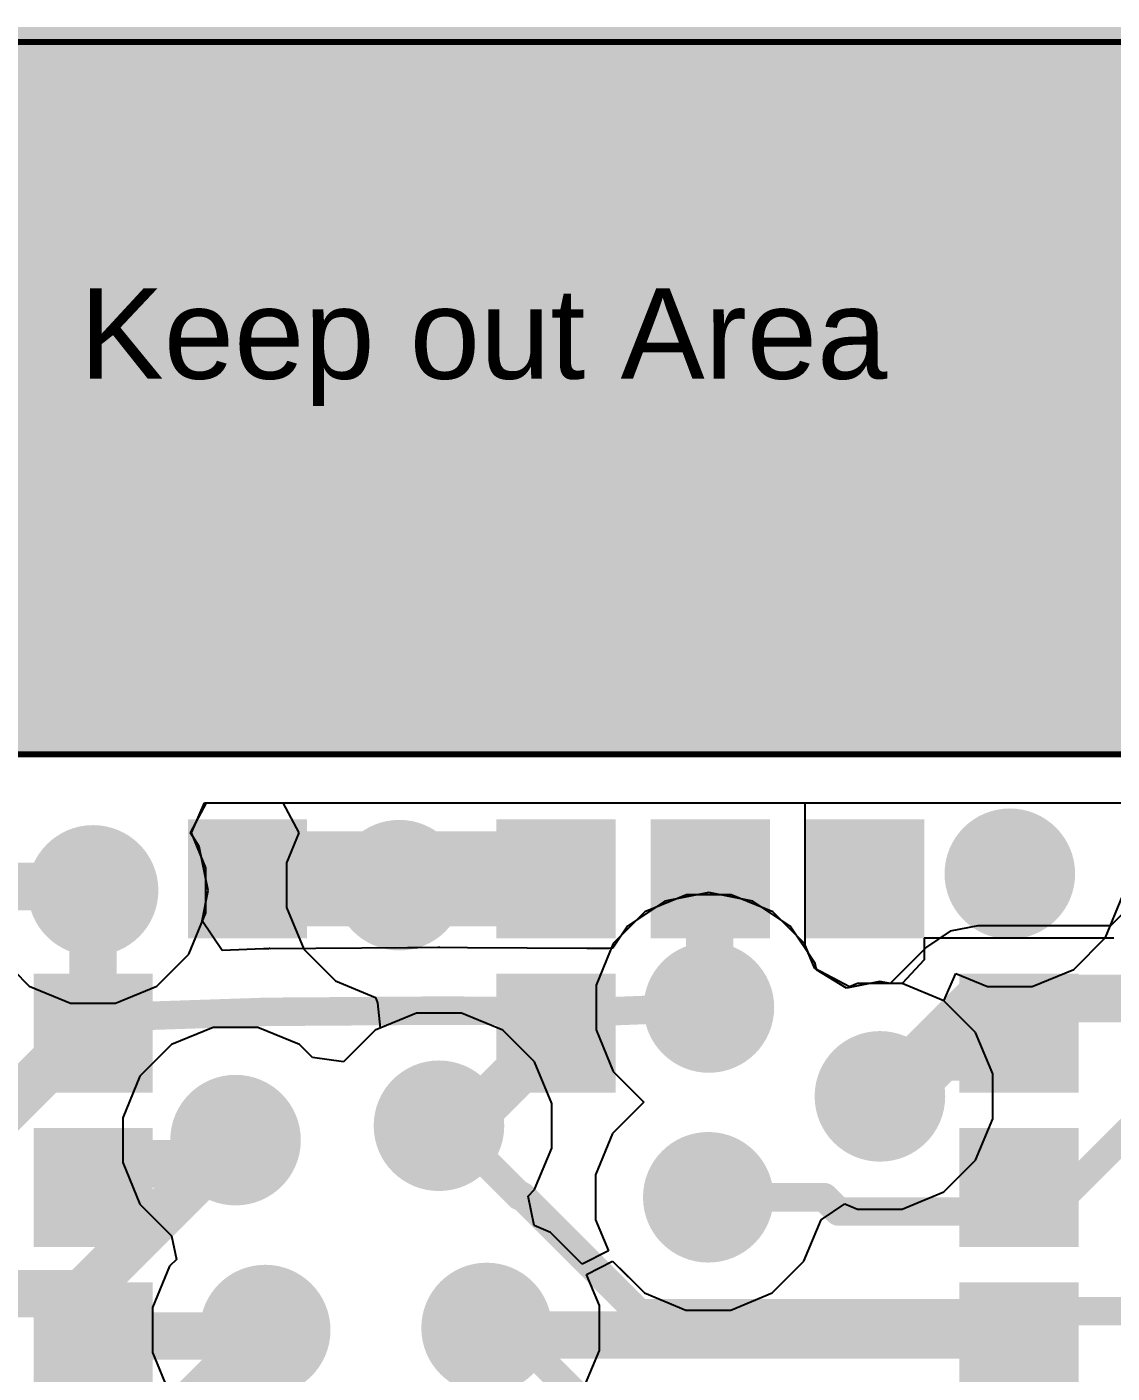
# Model space of a CAD drawing. Header units: inches. Extents: x 0.3 to 52.1, y -1.7 to 36.7.
# Drawn here: x 17.42 to 21.99, y 29.07 to 34.74 of the extents above; entities that cross this region are included whole.
import ezdxf

# ---------------------------------------------------------------- set-up
doc = ezdxf.new("R2010")
doc.units = ezdxf.units.IN
for name, color, linetype in [('Bottom Layer', 5, 'Continuous'), ('Internal1', 16, 'Continuous'), ('Internal2', 76, 'Continuous'), ('Keep-Out Layer', 6, 'Continuous'), ('Top Assembly', 216, 'Continuous'), ('Top Component Outline', 6, 'Continuous'), ('Top Layer', 1, 'Continuous'), ('Top Overlay', 2, 'Continuous'), ('Top Paste', 8, 'Continuous'), ('Top Solder', 216, 'Continuous'), ('Via Holes', 16, 'Continuous'), ('wyswietlacz', 56, 'Continuous')]:
    doc.layers.add(name, color=color, linetype=linetype)
doc.styles.add('Arial', font='', dxfattribs={"height": 0.2})
doc.styles.get('Arial').set_extended_font_data('Arial')

# ---------------------------------------------------------------- blocks, each defined once
blk = doc.blocks.new('BL635U_150')
at = {"layer": 'Keep-Out Layer'}
blk.add_hatch(color=6, dxfattribs=at).paths.add_polyline_path([(2.507, -2.5), (5.5075, -2.5), (5.5075, 2.5), (2.507, 2.5)])
at = {"layer": 'Top Layer'}
for points in [[(-0.1675, 2.15), (0.2325, 2.15), (0.2325, 1.75), (-0.1675, 1.75)], [(0.4825, 2.15), (0.8825, 2.15), (0.8825, 1.75), (0.4825, 1.75)], [(1.1325, 2.15), (1.5325, 2.15), (1.5325, 1.75), (1.1325, 1.75)], [(1.7825, 1.5), (2.1825, 1.5), (2.1825, 1.1), (1.7825, 1.1)], [(1.1325, 0.2), (1.5325, 0.2), (1.5325, -0.2), (1.1325, -0.2)], [(1.7825, 0.2), (2.1825, 0.2), (2.1825, -0.2), (1.7825, -0.2)], [(1.7825, -0.45), (2.1825, -0.45), (2.1825, -0.85), (1.7825, -0.85)], [(1.7825, -1.1), (2.1825, -1.1), (2.1825, -1.5), (1.7825, -1.5)], [(-0.1675, -1.75), (0.2325, -1.75), (0.2325, -2.15), (-0.1675, -2.15)], [(0.4825, -1.75), (0.8825, -1.75), (0.8825, -2.15), (0.4825, -2.15)], [(1.1325, -1.75), (1.5325, -1.75), (1.5325, -2.15), (1.1325, -2.15)]]:
    blk.add_hatch(color=1, dxfattribs=at).paths.add_polyline_path(points)
at = {"layer": 'Top Paste'}
for points in [[(-0.1675, 2.15), (0.2325, 2.15), (0.2325, 1.75), (-0.1675, 1.75)], [(0.4825, 2.15), (0.8825, 2.15), (0.8825, 1.75), (0.4825, 1.75)], [(1.1325, 2.15), (1.5325, 2.15), (1.5325, 1.75), (1.1325, 1.75)], [(1.7825, 1.5), (2.1825, 1.5), (2.1825, 1.1), (1.7825, 1.1)], [(1.1325, 0.2), (1.5325, 0.2), (1.5325, -0.2), (1.1325, -0.2)], [(1.7825, 0.2), (2.1825, 0.2), (2.1825, -0.2), (1.7825, -0.2)], [(1.7825, -0.45), (2.1825, -0.45), (2.1825, -0.85), (1.7825, -0.85)], [(1.7825, -1.1), (2.1825, -1.1), (2.1825, -1.5), (1.7825, -1.5)], [(-0.1675, -1.75), (0.2325, -1.75), (0.2325, -2.15), (-0.1675, -2.15)], [(0.4825, -1.75), (0.8825, -1.75), (0.8825, -2.15), (0.4825, -2.15)], [(1.1325, -1.75), (1.5325, -1.75), (1.5325, -2.15), (1.1325, -2.15)]]:
    blk.add_hatch(color=8, dxfattribs=at).paths.add_polyline_path(points)
at = {"layer": 'Top Solder'}
for points in [[(-0.2183, 2.2008), (0.2833, 2.2008), (0.2833, 1.6992), (-0.2183, 1.6992)], [(0.4317, 2.2008), (0.9333, 2.2008), (0.9333, 1.6992), (0.4317, 1.6992)], [(1.0817, 2.2008), (1.5833, 2.2008), (1.5833, 1.6992), (1.0817, 1.6992)], [(1.7317, 1.5508), (2.2333, 1.5508), (2.2333, 1.0492), (1.7317, 1.0492)], [(1.0817, 0.2508), (1.5833, 0.2508), (1.5833, -0.2508), (1.0817, -0.2508)], [(1.7317, 0.2508), (2.2333, 0.2508), (2.2333, -0.2508), (1.7317, -0.2508)], [(1.7317, -0.3992), (2.2333, -0.3992), (2.2333, -0.9008), (1.7317, -0.9008)], [(1.7317, -1.0492), (2.2333, -1.0492), (2.2333, -1.5508), (1.7317, -1.5508)], [(-0.2183, -1.6992), (0.2833, -1.6992), (0.2833, -2.2008), (-0.2183, -2.2008)], [(0.4317, -1.6992), (0.9333, -1.6992), (0.9333, -2.2008), (0.4317, -2.2008)], [(1.0817, -1.6992), (1.5833, -1.6992), (1.5833, -2.2008), (1.0817, -2.2008)]]:
    blk.add_hatch(color=216, dxfattribs=at).paths.add_polyline_path(points)
at = {"layer": 'Top Assembly'}
blk.add_lwpolyline([(5.5075, 3.15, 0.025, 0.025, 0), (5.5075, -3.15, 0.025, 0.025, 0)], format="xyseb", dxfattribs=at)
at = {"layer": 'Top Component Outline'}
for points in [[(2.507, 2.5, 0.025, 0.025, 0), (2.507, -2.5, 0.025, 0.025, 0)], [(5.5075, 2.5, 0.025, 0.025, 0), (5.5075, -2.5, 0.025, 0.025, 0)]]:
    blk.add_lwpolyline(points, format="xyseb", dxfattribs=at)
at = {"layer": 'Top Overlay'}
blk.add_lwpolyline([(5.5075, 3.15, 0.127, 0.127, 0), (5.5075, -3.15, 0.127, 0.127, 0)], format="xyseb", dxfattribs=at)
at = {"layer": 'Top Component Outline', "style": 'Arial'}
blk.add_text('Keep out Area', height=0.381, rotation=270, dxfattribs=at).set_placement((4.089, 2.007))

msp = doc.modelspace()

# ---------------------------------------------------------------- hatches: boundary and pattern name
at = {"layer": 'Bottom Layer'}
h = msp.add_hatch(color=5, dxfattribs=at)
edge = h.paths.add_edge_path()
edge.add_arc((21.5614, 31.1718), 0.275, 0, 360)
h = msp.add_hatch(color=5, dxfattribs=at)
edge = h.paths.add_edge_path()
edge.add_arc((17.7, 31.1017), 0.275, 0, 360)
h = msp.add_hatch(color=5, dxfattribs=at)
edge = h.paths.add_edge_path()
edge.add_arc((18.9898, 31.1238), 0.275, 0, 360)
h = msp.add_hatch(color=5, dxfattribs=at)
edge = h.paths.add_edge_path()
edge.add_arc((20.2938, 30.6086), 0.275, 0, 360)
h = msp.add_hatch(color=5, dxfattribs=at)
edge = h.paths.add_edge_path()
edge.add_arc((21.0142, 30.2343), 0.275, 0, 360)
h = msp.add_hatch(color=5, dxfattribs=at)
edge = h.paths.add_edge_path()
edge.add_arc((19.1569, 30.1105), 0.275, 0, 360)
h = msp.add_hatch(color=5, dxfattribs=at)
edge = h.paths.add_edge_path()
edge.add_arc((18.3, 30.05), 0.275, 0, 360)
h = msp.add_hatch(color=5, dxfattribs=at)
edge = h.paths.add_edge_path()
edge.add_arc((20.2912, 29.8093), 0.275, 0, 360)
h = msp.add_hatch(color=5, dxfattribs=at)
edge = h.paths.add_edge_path()
edge.add_arc((18.425, 29.25), 0.275, 0, 360)
h = msp.add_hatch(color=5, dxfattribs=at)
edge = h.paths.add_edge_path()
edge.add_arc((19.3575, 29.2588), 0.275, 0, 360)
at = {"layer": 'Internal1'}
h = msp.add_hatch(color=16, dxfattribs=at)
edge = h.paths.add_edge_path()
edge.add_arc((21.5614, 31.1718), 0.275, 0, 360)
h = msp.add_hatch(color=16, dxfattribs=at)
edge = h.paths.add_edge_path()
edge.add_arc((17.7, 31.1017), 0.275, 0, 360)
h = msp.add_hatch(color=16, dxfattribs=at)
edge = h.paths.add_edge_path()
edge.add_arc((18.9898, 31.1238), 0.275, 0, 360)
h = msp.add_hatch(color=16, dxfattribs=at)
edge = h.paths.add_edge_path()
edge.add_arc((20.2938, 30.6086), 0.275, 0, 360)
h = msp.add_hatch(color=16, dxfattribs=at)
edge = h.paths.add_edge_path()
edge.add_arc((21.0142, 30.2343), 0.275, 0, 360)
h = msp.add_hatch(color=16, dxfattribs=at)
edge = h.paths.add_edge_path()
edge.add_arc((19.1569, 30.1105), 0.275, 0, 360)
h = msp.add_hatch(color=16, dxfattribs=at)
edge = h.paths.add_edge_path()
edge.add_arc((18.3, 30.05), 0.275, 0, 360)
h = msp.add_hatch(color=16, dxfattribs=at)
edge = h.paths.add_edge_path()
edge.add_arc((20.2912, 29.8093), 0.275, 0, 360)
h = msp.add_hatch(color=16, dxfattribs=at)
edge = h.paths.add_edge_path()
edge.add_arc((18.425, 29.25), 0.275, 0, 360)
h = msp.add_hatch(color=16, dxfattribs=at)
edge = h.paths.add_edge_path()
edge.add_arc((19.3575, 29.2588), 0.275, 0, 360)
at = {"layer": 'Internal2'}
h = msp.add_hatch(color=76, dxfattribs=at)
edge = h.paths.add_edge_path()
edge.add_arc((21.5614, 31.1718), 0.275, 0, 360)
h = msp.add_hatch(color=76, dxfattribs=at)
edge = h.paths.add_edge_path()
edge.add_arc((17.7, 31.1017), 0.275, 0, 360)
h = msp.add_hatch(color=76, dxfattribs=at)
edge = h.paths.add_edge_path()
edge.add_arc((18.9898, 31.1238), 0.275, 0, 360)
h = msp.add_hatch(color=76, dxfattribs=at)
edge = h.paths.add_edge_path()
edge.add_arc((20.2938, 30.6086), 0.275, 0, 360)
h = msp.add_hatch(color=76, dxfattribs=at)
edge = h.paths.add_edge_path()
edge.add_arc((21.0142, 30.2343), 0.275, 0, 360)
h = msp.add_hatch(color=76, dxfattribs=at)
edge = h.paths.add_edge_path()
edge.add_arc((19.1569, 30.1105), 0.275, 0, 360)
h = msp.add_hatch(color=76, dxfattribs=at)
edge = h.paths.add_edge_path()
edge.add_arc((18.3, 30.05), 0.275, 0, 360)
h = msp.add_hatch(color=76, dxfattribs=at)
edge = h.paths.add_edge_path()
edge.add_arc((20.2912, 29.8093), 0.275, 0, 360)
h = msp.add_hatch(color=76, dxfattribs=at)
edge = h.paths.add_edge_path()
edge.add_arc((18.425, 29.25), 0.275, 0, 360)
h = msp.add_hatch(color=76, dxfattribs=at)
edge = h.paths.add_edge_path()
edge.add_arc((19.3575, 29.2588), 0.275, 0, 360)
at = {"layer": 'Top Layer'}
h = msp.add_hatch(color=1, dxfattribs=at)
edge = h.paths.add_edge_path()
edge.add_arc((21.5614, 31.1718), 0.275, 0, 360)
h = msp.add_hatch(color=1, dxfattribs=at)
edge = h.paths.add_edge_path()
edge.add_arc((17.7, 31.1017), 0.275, 0, 360)
h = msp.add_hatch(color=1, dxfattribs=at)
edge = h.paths.add_edge_path()
edge.add_arc((18.9898, 31.1238), 0.275, 0, 360)
h = msp.add_hatch(color=1, dxfattribs=at)
edge = h.paths.add_edge_path()
edge.add_arc((20.2938, 30.6086), 0.275, 0, 360)
h = msp.add_hatch(color=1, dxfattribs=at)
edge = h.paths.add_edge_path()
edge.add_arc((21.0142, 30.2343), 0.275, 0, 360)
h = msp.add_hatch(color=1, dxfattribs=at)
edge = h.paths.add_edge_path()
edge.add_arc((19.1569, 30.1105), 0.275, 0, 360)
h = msp.add_hatch(color=1, dxfattribs=at)
edge = h.paths.add_edge_path()
edge.add_arc((18.3, 30.05), 0.275, 0, 360)
h = msp.add_hatch(color=1, dxfattribs=at)
edge = h.paths.add_edge_path()
edge.add_arc((20.2912, 29.8093), 0.275, 0, 360)
h = msp.add_hatch(color=1, dxfattribs=at)
edge = h.paths.add_edge_path()
edge.add_arc((18.425, 29.25), 0.275, 0, 360)
h = msp.add_hatch(color=1, dxfattribs=at)
edge = h.paths.add_edge_path()
edge.add_arc((19.3575, 29.2588), 0.275, 0, 360)
at = {"layer": 'Via Holes'}
h = msp.add_hatch(color=7, dxfattribs=at)
edge = h.paths.add_edge_path()
edge.add_arc((21.5614, 31.1718), 0.125, 0, 360)
h = msp.add_hatch(color=7, dxfattribs=at)
edge = h.paths.add_edge_path()
edge.add_arc((18.9898, 31.1238), 0.125, 0, 360)
h = msp.add_hatch(color=7, dxfattribs=at)
edge = h.paths.add_edge_path()
edge.add_arc((17.7, 31.1017), 0.125, 0, 360)
h = msp.add_hatch(color=7, dxfattribs=at)
edge = h.paths.add_edge_path()
edge.add_arc((20.2938, 30.6086), 0.125, 0, 360)
h = msp.add_hatch(color=7, dxfattribs=at)
edge = h.paths.add_edge_path()
edge.add_arc((21.0142, 30.2343), 0.125, 0, 360)
h = msp.add_hatch(color=7, dxfattribs=at)
edge = h.paths.add_edge_path()
edge.add_arc((19.1569, 30.1105), 0.125, 0, 360)
h = msp.add_hatch(color=7, dxfattribs=at)
edge = h.paths.add_edge_path()
edge.add_arc((18.3, 30.05), 0.125, 0, 360)
h = msp.add_hatch(color=7, dxfattribs=at)
edge = h.paths.add_edge_path()
edge.add_arc((20.2912, 29.8093), 0.125, 0, 360)
h = msp.add_hatch(color=7, dxfattribs=at)
edge = h.paths.add_edge_path()
edge.add_arc((18.425, 29.25), 0.125, 0, 360)
h = msp.add_hatch(color=7, dxfattribs=at)
edge = h.paths.add_edge_path()
edge.add_arc((19.3575, 29.2588), 0.125, 0, 360)

# ---------------------------------------------------------------- linework, layer by layer
at = {"layer": 'Bottom Layer'}
for p, q in [((25.1357, 34.1034), (21.9849, 30.9527)), ((18.1097, 31.3436), (18.1775, 31.4706)), ((18.1775, 31.4706), (22.15, 31.4706)), ((18.1474, 31.287), (18.1097, 31.3436)), ((18.1843, 31.1017), (18.1474, 31.287)), ((18.1588, 30.9734), (18.1843, 31.1017)), ((20.2938, 31.0929), (20.1084, 31.056)), ((20.4791, 31.056), (20.2938, 31.0929)), ((20.1084, 31.056), (19.9513, 30.951)), ((20.6362, 30.951), (20.4791, 31.056)), ((18.2437, 30.8492), (18.1588, 30.9734)), ((19.9513, 30.951), (19.8893, 30.8582)), ((20.7412, 30.7939), (20.6362, 30.951)), ((21.3097, 30.9294), (21.2104, 30.8631)), ((21.4267, 30.9527), (21.3097, 30.9294)), ((21.9849, 30.9527), (21.4267, 30.9527)), ((21.4267, 30.9527), (21.4267, 30.9527)), ((18.418, 30.855), (18.2437, 30.8492)), ((18.4392, 30.8563), (18.418, 30.855)), ((18.443, 30.8568), (18.4392, 30.8563)), ((18.4444, 30.8566), (18.443, 30.8568)), ((18.4456, 30.8554), (18.4444, 30.8566)), ((19.0247, 30.8596), (18.4456, 30.8554)), ((19.0671, 30.8601), (19.0247, 30.8596)), ((19.1525, 30.8613), (19.0671, 30.8601)), ((19.1569, 30.8619), (19.1525, 30.8613)), ((19.1605, 30.8614), (19.1569, 30.8619)), ((19.1605, 30.8611), (19.1605, 30.8614)), ((19.2776, 30.86), (19.1605, 30.8611)), ((19.7795, 30.8576), (19.2776, 30.86)), ((19.873, 30.8576), (19.7795, 30.8576)), ((19.8893, 30.8582), (19.873, 30.8576)), ((21.2104, 30.8631), (21.0573, 30.71)), ((20.7464, 30.7677), (20.7412, 30.7939)), ((20.8732, 30.6905), (20.7464, 30.7677)), ((21.0142, 30.7186), (20.8732, 30.6905)), ((21.0573, 30.71), (21.0142, 30.7186))]:
    msp.add_line(p, q, dxfattribs=at)
for points in [[(17.15, 31.1185, 0.2, 0.2, 0), (17.6831, 31.1185, 0.2, 0.2, 0)], [(17.6831, 31.1185, 0.2, 0.2, 0), (17.7, 31.1017, 0.2, 0.2, 0)], [(21.0142, 30.2343, 0.2, 0.2, 0), (21.4267, 30.6468, 0.2, 0.2, 0)], [(21.4267, 30.6468, 0.2, 0.2, 0), (22.1116, 30.6468, 0.2, 0.2, 0)], [(16.9559, 29.8034, 0.2, 0.2, 0), (17.719, 30.5664, 0.2, 0.2, 0)], [(17.719, 30.5664, 0.12, 0.12, 0), (18.4268, 30.5901, 0.12, 0.12, 0)], [(18.4268, 30.5901, 0.12, 0.12, -0.008822), (18.4439, 30.5903, 0.12, 0.12, 0)], [(18.4439, 30.5903, 0.12, 0.12, 0), (19.1534, 30.5954, 0.12, 0.12, 0)], [(19.1534, 30.5954, 0.12, 0.12, -0.003001), (19.1592, 30.5954, 0.12, 0.12, 0)], [(19.1592, 30.5954, 0.12, 0.12, 0), (19.7787, 30.5925, 0.12, 0.12, 0)], [(19.7787, 30.5925, 0.12, 0.12, 0), (19.8782, 30.5925, 0.12, 0.12, 0)], [(19.8782, 30.5925, 0.12, 0.12, 0), (20.2938, 30.6086, 0.12, 0.12, 0)], [(21.7232, 29.7493, 0.12, 0.12, 0), (22.3186, 30.3446, 0.12, 0.12, 0)], [(19.1569, 30.1105, 0.12, 0.12, 0), (19.2004, 30.1105, 0.12, 0.12, 0)], [(19.2004, 30.1105, 0.12, 0.12, 0), (19.4961, 29.8148, 0.12, 0.12, 0)], [(17.6534, 29.4034, 0.2, 0.2, 0), (18.3, 30.05, 0.2, 0.2, 0)], [(19.4961, 29.8148, 0.12, 0.12, 0), (19.5064, 29.8148, 0.12, 0.12, 0)], [(19.5064, 29.8148, 0.12, 0.12, 0), (19.9999, 29.3214, 0.12, 0.12, 0)], [(20.2912, 29.8093, 0.12, 0.12, 0), (20.78, 29.8093, 0.12, 0.12, 0)], [(20.78, 29.8093, 0.12, 0.12, 0), (20.84, 29.7493, 0.12, 0.12, 0)], [(20.84, 29.7493, 0.12, 0.12, 0), (21.7232, 29.7493, 0.12, 0.12, 0)], [(11.4297, 29.4034, 0.2, 0.2, 0), (17.6534, 29.4034, 0.2, 0.2, 0)], [(19.9999, 29.3214, 0.12, 0.12, 0), (21.8149, 29.3214, 0.12, 0.12, 0)], [(21.8149, 29.3214, 0.12, 0.12, 0), (21.8232, 29.3298, 0.12, 0.12, 0)], [(21.8232, 29.3298, 0.12, 0.12, 0), (24.7588, 29.3298, 0.12, 0.12, 0)], [(17.8485, 28.6735, 0.2, 0.2, 0), (18.425, 29.25, 0.2, 0.2, 0)], [(19.3575, 29.2588, 0.12, 0.12, 0), (19.4522, 29.2588, 0.12, 0.12, 0)], [(19.4522, 29.2588, 0.12, 0.12, 0), (19.7256, 28.9854, 0.12, 0.12, 0)]]:
    msp.add_lwpolyline(points, format="xyseb", dxfattribs=at)
for points in [[(17.6331, 31.1185, 0.1, 0.1, 1), (17.7331, 31.1185, 0.1, 0.1, 1)], [(17.6331, 31.1185, 0.1, 0.1, 1), (17.7331, 31.1185, 0.1, 0.1, 1)], [(17.65, 31.1017, 0.1, 0.1, 1), (17.75, 31.1017, 0.1, 0.1, 1)], [(21.3767, 30.6468, 0.1, 0.1, 1), (21.4767, 30.6468, 0.1, 0.1, 1)], [(21.3767, 30.6468, 0.1, 0.1, 1), (21.4767, 30.6468, 0.1, 0.1, 1)], [(17.669, 30.5664, 0.1, 0.1, 1), (17.769, 30.5664, 0.1, 0.1, 1)], [(17.689, 30.5664, 0.06, 0.06, 1), (17.749, 30.5664, 0.06, 0.06, 1)], [(18.3968, 30.5901, 0.06, 0.06, 1), (18.4568, 30.5901, 0.06, 0.06, 1)], [(18.3968, 30.5901, 0.06, 0.06, 1), (18.4568, 30.5901, 0.06, 0.06, 1)], [(18.4139, 30.5903, 0.06, 0.06, 1), (18.4739, 30.5903, 0.06, 0.06, 1)], [(18.4139, 30.5903, 0.06, 0.06, 1), (18.4739, 30.5903, 0.06, 0.06, 1)], [(19.1234, 30.5954, 0.06, 0.06, 1), (19.1834, 30.5954, 0.06, 0.06, 1)], [(19.1234, 30.5954, 0.06, 0.06, 1), (19.1834, 30.5954, 0.06, 0.06, 1)], [(19.1292, 30.5954, 0.06, 0.06, 1), (19.1892, 30.5954, 0.06, 0.06, 1)], [(19.1292, 30.5954, 0.06, 0.06, 1), (19.1892, 30.5954, 0.06, 0.06, 1)], [(19.7487, 30.5925, 0.06, 0.06, 1), (19.8087, 30.5925, 0.06, 0.06, 1)], [(19.7487, 30.5925, 0.06, 0.06, 1), (19.8087, 30.5925, 0.06, 0.06, 1)], [(19.8482, 30.5925, 0.06, 0.06, 1), (19.9082, 30.5925, 0.06, 0.06, 1)], [(19.8482, 30.5925, 0.06, 0.06, 1), (19.9082, 30.5925, 0.06, 0.06, 1)], [(20.2638, 30.6086, 0.06, 0.06, 1), (20.3238, 30.6086, 0.06, 0.06, 1)], [(20.9642, 30.2343, 0.1, 0.1, 1), (21.0642, 30.2343, 0.1, 0.1, 1)], [(19.1269, 30.1105, 0.06, 0.06, 1), (19.1869, 30.1105, 0.06, 0.06, 1)], [(19.1704, 30.1105, 0.06, 0.06, 1), (19.2304, 30.1105, 0.06, 0.06, 1)], [(19.1704, 30.1105, 0.06, 0.06, 1), (19.2304, 30.1105, 0.06, 0.06, 1)], [(18.25, 30.05, 0.1, 0.1, 1), (18.35, 30.05, 0.1, 0.1, 1)], [(19.4661, 29.8148, 0.06, 0.06, 1), (19.5261, 29.8148, 0.06, 0.06, 1)], [(19.4661, 29.8148, 0.06, 0.06, 1), (19.5261, 29.8148, 0.06, 0.06, 1)], [(19.4764, 29.8148, 0.06, 0.06, 1), (19.5364, 29.8148, 0.06, 0.06, 1)], [(19.4764, 29.8148, 0.06, 0.06, 1), (19.5364, 29.8148, 0.06, 0.06, 1)], [(20.2612, 29.8093, 0.06, 0.06, 1), (20.3212, 29.8093, 0.06, 0.06, 1)], [(20.75, 29.8093, 0.06, 0.06, 1), (20.81, 29.8093, 0.06, 0.06, 1)], [(20.75, 29.8093, 0.06, 0.06, 1), (20.81, 29.8093, 0.06, 0.06, 1)], [(20.81, 29.7493, 0.06, 0.06, 1), (20.87, 29.7493, 0.06, 0.06, 1)], [(20.81, 29.7493, 0.06, 0.06, 1), (20.87, 29.7493, 0.06, 0.06, 1)], [(21.6932, 29.7493, 0.06, 0.06, 1), (21.7532, 29.7493, 0.06, 0.06, 1)], [(21.6932, 29.7493, 0.06, 0.06, 1), (21.7532, 29.7493, 0.06, 0.06, 1)], [(17.6034, 29.4034, 0.1, 0.1, 1), (17.7034, 29.4034, 0.1, 0.1, 1)], [(17.6034, 29.4034, 0.1, 0.1, 1), (17.7034, 29.4034, 0.1, 0.1, 1)], [(19.9699, 29.3214, 0.06, 0.06, 1), (20.0299, 29.3214, 0.06, 0.06, 1)], [(19.9699, 29.3214, 0.06, 0.06, 1), (20.0299, 29.3214, 0.06, 0.06, 1)], [(21.7849, 29.3214, 0.06, 0.06, 1), (21.8449, 29.3214, 0.06, 0.06, 1)], [(21.7849, 29.3214, 0.06, 0.06, 1), (21.8449, 29.3214, 0.06, 0.06, 1)], [(21.7932, 29.3298, 0.06, 0.06, 1), (21.8532, 29.3298, 0.06, 0.06, 1)], [(21.7932, 29.3298, 0.06, 0.06, 1), (21.8532, 29.3298, 0.06, 0.06, 1)], [(18.375, 29.25, 0.1, 0.1, 1), (18.475, 29.25, 0.1, 0.1, 1)], [(19.3275, 29.2588, 0.06, 0.06, 1), (19.3875, 29.2588, 0.06, 0.06, 1)], [(19.4222, 29.2588, 0.06, 0.06, 1), (19.4822, 29.2588, 0.06, 0.06, 1)], [(19.4222, 29.2588, 0.06, 0.06, 1), (19.4822, 29.2588, 0.06, 0.06, 1)]]:
    msp.add_lwpolyline(points, format="xyseb", close=True, dxfattribs=at)
at = {"layer": 'Internal1'}
for p, q in [((18.1139, 31.3436), (18.1688, 31.4706)), ((18.1688, 31.4706), (22.15, 31.4706)), ((18.175, 31.1962), (18.1139, 31.3436)), ((18.175, 31.0072), (18.175, 31.1962)), ((20.1993, 31.0836), (20.0247, 31.0113)), ((20.3882, 31.0836), (20.1993, 31.0836)), ((20.5628, 31.0113), (20.3882, 31.0836)), ((18.1027, 30.8326), (18.175, 31.0072)), ((20.0247, 31.0113), (19.8911, 30.8776)), ((20.6964, 30.8776), (20.5628, 31.0113)), ((19.8911, 30.8776), (19.8188, 30.7031)), ((20.7401, 30.7723), (20.6964, 30.8776)), ((17.2973, 30.8326), (17.4309, 30.699)), ((17.9691, 30.699), (18.1027, 30.8326)), ((20.8861, 30.6953), (20.7401, 30.7723)), ((17.4309, 30.699), (17.6055, 30.6267)), ((17.7945, 30.6267), (17.9691, 30.699)), ((19.8188, 30.7031), (19.8188, 30.5141)), ((20.9197, 30.7093), (20.8861, 30.6953)), ((21.1086, 30.7093), (20.9197, 30.7093)), ((21.2832, 30.6369), (21.1086, 30.7093)), ((17.6055, 30.6267), (17.7945, 30.6267)), ((21.4168, 30.5033), (21.2832, 30.6369)), ((19.0624, 30.5854), (18.8878, 30.5131)), ((19.2514, 30.5854), (19.0624, 30.5854)), ((19.426, 30.5131), (19.2514, 30.5854)), ((18.2055, 30.525), (18.0309, 30.4527)), ((18.3945, 30.525), (18.2055, 30.525)), ((18.5691, 30.4527), (18.3945, 30.525)), ((18.8878, 30.5131), (18.7542, 30.3795)), ((19.5596, 30.3795), (19.426, 30.5131)), ((19.8188, 30.5141), (19.8911, 30.3395)), ((21.4892, 30.3287), (21.4168, 30.5033)), ((18.0309, 30.4527), (17.8973, 30.3191)), ((18.6242, 30.3975), (18.5691, 30.4527)), ((18.7542, 30.3795), (18.6242, 30.3975)), ((19.6319, 30.2049), (19.5596, 30.3795)), ((19.8911, 30.3395), (20.0204, 30.2102)), ((17.8973, 30.3191), (17.825, 30.1445)), ((21.4892, 30.1398), (21.4892, 30.3287)), ((19.6319, 30.016), (19.6319, 30.2049)), ((20.0204, 30.2102), (19.8885, 30.0783)), ((17.825, 30.1445), (17.825, 29.9555)), ((21.4168, 29.9652), (21.4892, 30.1398)), ((19.8885, 30.0783), (19.8162, 29.9037)), ((19.5596, 29.8414), (19.6319, 30.016)), ((17.825, 29.9555), (17.8973, 29.7809)), ((21.2832, 29.8316), (21.4168, 29.9652)), ((19.8162, 29.9037), (19.8162, 29.7148)), ((19.5328, 29.8146), (19.5596, 29.8414)), ((21.1086, 29.7593), (21.2832, 29.8316)), ((17.8973, 29.7809), (18.0309, 29.6473)), ((19.5576, 29.69), (19.5328, 29.8146)), ((20.7661, 29.7148), (20.866, 29.7815)), ((20.866, 29.7815), (20.9197, 29.7593)), ((19.8162, 29.7148), (19.8706, 29.5833)), ((20.6938, 29.5402), (20.7661, 29.7148)), ((20.9197, 29.7593), (21.1086, 29.7593)), ((19.6265, 29.6615), (19.5576, 29.69)), ((19.7065, 29.5815), (19.6265, 29.6615)), ((18.0309, 29.6473), (18.0508, 29.5475)), ((18.0508, 29.5475), (18.0223, 29.5191)), ((19.7601, 29.5278), (19.7065, 29.5815)), ((19.8706, 29.5833), (19.7601, 29.5278)), ((19.778, 29.4847), (19.8885, 29.5402)), ((19.8885, 29.5402), (19.9421, 29.4866)), ((20.5602, 29.4066), (20.6938, 29.5402)), ((18.0223, 29.5191), (17.95, 29.3445)), ((19.8325, 29.3533), (19.778, 29.4847)), ((19.9421, 29.4866), (20.0221, 29.4066)), ((20.0221, 29.4066), (20.1967, 29.3343)), ((20.3856, 29.3343), (20.5602, 29.4066)), ((17.95, 29.3445), (17.95, 29.1555)), ((19.8325, 29.1643), (19.8325, 29.3533)), ((20.1967, 29.3343), (20.3856, 29.3343)), ((17.95, 29.1555), (18.0223, 28.9809)), ((19.7739, 29.023), (19.8325, 29.1643))]:
    msp.add_line(p, q, dxfattribs=at)
at = {"layer": 'Internal2'}
for p, q in [((18.1139, 31.3436), (18.1688, 31.4706)), ((18.1688, 31.4706), (18.4989, 31.4706)), ((18.4989, 31.4706), (18.5667, 31.3436)), ((18.175, 31.1962), (18.1139, 31.3436)), ((18.5667, 31.3436), (18.5148, 31.2182)), ((18.175, 31.0072), (18.175, 31.1962)), ((18.5148, 31.2182), (18.5148, 31.0293)), ((21.9641, 30.9028), (22.0364, 31.0774)), ((18.5148, 31.0293), (18.5871, 30.8547)), ((18.1027, 30.8326), (18.175, 31.0072)), ((21.8304, 30.7692), (21.9641, 30.9028)), ((18.5871, 30.8547), (18.7207, 30.7211)), ((17.2973, 30.8326), (17.4309, 30.699)), ((17.9691, 30.699), (18.1027, 30.8326)), ((21.2832, 30.6369), (21.3344, 30.7517)), ((21.3344, 30.7517), (21.4669, 30.6968)), ((21.6559, 30.6968), (21.8304, 30.7692)), ((17.4309, 30.699), (17.6055, 30.6267)), ((17.7945, 30.6267), (17.9691, 30.699)), ((18.7207, 30.7211), (18.8894, 30.6512)), ((21.4669, 30.6968), (21.6559, 30.6968)), ((17.6055, 30.6267), (17.7945, 30.6267)), ((18.8894, 30.6512), (18.8974, 30.6285)), ((18.8974, 30.6285), (18.9087, 30.5218)), ((21.4168, 30.5033), (21.2832, 30.6369)), ((18.2055, 30.525), (18.0309, 30.4527)), ((18.3945, 30.525), (18.2055, 30.525)), ((18.5691, 30.4527), (18.3945, 30.525)), ((18.8878, 30.5131), (18.7542, 30.3795)), ((18.9087, 30.5218), (18.8878, 30.5131)), ((21.4892, 30.3287), (21.4168, 30.5033)), ((18.0309, 30.4527), (17.8973, 30.3191)), ((18.6242, 30.3975), (18.5691, 30.4527)), ((18.7542, 30.3795), (18.6242, 30.3975)), ((17.8973, 30.3191), (17.825, 30.1445)), ((21.4892, 30.1398), (21.4892, 30.3287)), ((17.825, 30.1445), (17.825, 29.9555)), ((21.4168, 29.9652), (21.4892, 30.1398)), ((17.825, 29.9555), (17.8973, 29.7809)), ((21.2832, 29.8316), (21.4168, 29.9652)), ((21.1086, 29.7593), (21.2832, 29.8316)), ((17.8973, 29.7809), (18.0309, 29.6473)), ((20.7661, 29.7148), (20.866, 29.7815)), ((20.866, 29.7815), (20.9197, 29.7593)), ((20.6938, 29.5402), (20.7661, 29.7148)), ((20.9197, 29.7593), (21.1086, 29.7593)), ((18.0309, 29.6473), (18.0508, 29.5475)), ((18.0508, 29.5475), (18.0223, 29.5191)), ((19.778, 29.4847), (19.8885, 29.5402)), ((19.8885, 29.5402), (20.0221, 29.4066)), ((20.5602, 29.4066), (20.6938, 29.5402)), ((18.0223, 29.5191), (17.95, 29.3445)), ((19.8325, 29.3533), (19.778, 29.4847)), ((20.0221, 29.4066), (20.1967, 29.3343)), ((20.3856, 29.3343), (20.5602, 29.4066)), ((17.95, 29.3445), (17.95, 29.1555)), ((19.8325, 29.1643), (19.8325, 29.3533)), ((20.1967, 29.3343), (20.3856, 29.3343)), ((17.95, 29.1555), (18.0223, 28.9809)), ((19.7739, 29.023), (19.8325, 29.1643))]:
    msp.add_line(p, q, dxfattribs=at)
at = {"layer": 'Top Layer'}
for p, q in [((20.7, 30.869), (20.7, 31.4706)), ((20.7, 31.4706), (22.15, 31.4706)), ((22, 30.9), (21.2, 30.9)), ((21.2, 30.9), (21.2, 30.8089)), ((20.7401, 30.7723), (20.7, 30.869)), ((21.2, 30.8089), (21.1086, 30.7093)), ((20.8861, 30.6953), (20.7401, 30.7723)), ((20.9197, 30.7093), (20.8861, 30.6953)), ((21.1086, 30.7093), (20.9197, 30.7093))]:
    msp.add_line(p, q, dxfattribs=at)
for points in [[(18.35, 31.15, 0.4, 0.4, 0), (18.9636, 31.15, 0.4, 0.4, 0)], [(18.9636, 31.15, 0.4, 0.4, 0), (18.9898, 31.1238, 0.4, 0.4, 0)], [(18.9898, 31.1238, 0.4, 0.4, 0), (19.016, 31.15, 0.4, 0.4, 0)], [(19.016, 31.15, 0.4, 0.4, 0), (19.65, 31.15, 0.4, 0.4, 0)], [(20.2969, 31.1469, 0.2, 0.2, 0), (20.3, 31.15, 0.2, 0.2, 0)], [(20.2969, 30.6117, 0.2, 0.2, 0), (20.2969, 31.1469, 0.2, 0.2, 0)], [(17.7, 30.5, 0.2, 0.2, 0), (17.7, 31.1017, 0.2, 0.2, 0)], [(20.2938, 30.6086, 0.2, 0.2, 0), (20.2969, 30.6117, 0.2, 0.2, 0)], [(19.3274, 30.1774, 0.2, 0.2, 0), (19.65, 30.5, 0.2, 0.2, 0)], [(21.5, 30.4, 0.2, 0.2, 0), (21.6, 30.5, 0.2, 0.2, 0)], [(21.1089, 30.2343, 0.2, 0.2, 0), (21.2746, 30.4, 0.2, 0.2, 0)], [(21.2746, 30.4, 0.2, 0.2, 0), (21.5, 30.4, 0.2, 0.2, 0)], [(21.0142, 30.2343, 0.2, 0.2, 0), (21.1089, 30.2343, 0.2, 0.2, 0)], [(18.0731, 29.95, 0.2, 0.2, 0), (18.1731, 30.05, 0.2, 0.2, 0)], [(18.1731, 30.05, 0.2, 0.2, 0), (18.3, 30.05, 0.2, 0.2, 0)], [(17.7, 29.85, 0.2, 0.2, 0), (17.8, 29.95, 0.2, 0.2, 0)], [(17.8, 29.95, 0.2, 0.2, 0), (18.0731, 29.95, 0.2, 0.2, 0)], [(21.4993, 29.7493, 0.12, 0.12, 0), (21.6, 29.85, 0.12, 0.12, 0)], [(20.2912, 29.8093, 0.12, 0.12, 0), (20.78, 29.8093, 0.12, 0.12, 0)], [(20.78, 29.8093, 0.12, 0.12, 0), (20.84, 29.7493, 0.12, 0.12, 0)], [(20.84, 29.7493, 0.12, 0.12, 0), (21.4993, 29.7493, 0.12, 0.12, 0)], [(17.7, 29.2, 0.2, 0.2, 0), (17.725, 29.225, 0.2, 0.2, 0)], [(17.725, 29.225, 0.2, 0.2, 0), (18.4, 29.225, 0.2, 0.2, 0)], [(18.4, 29.225, 0.2, 0.2, 0), (18.425, 29.25, 0.2, 0.2, 0)], [(19.3575, 29.2588, 0.2, 0.2, 0), (19.3868, 29.2294, 0.2, 0.2, 0)], [(19.3868, 29.2294, 0.2, 0.2, 0), (21.5706, 29.2294, 0.2, 0.2, 0)], [(21.5706, 29.2294, 0.2, 0.2, 0), (21.6, 29.2, 0.2, 0.2, 0)]]:
    msp.add_lwpolyline(points, format="xyseb", dxfattribs=at)
for points in [[(18.25, 31.15, 0.2, 0.2, 1), (18.45, 31.15, 0.2, 0.2, 1)], [(18.8636, 31.15, 0.2, 0.2, 1), (19.0636, 31.15, 0.2, 0.2, 1)], [(18.8636, 31.15, 0.2, 0.2, 1), (19.0636, 31.15, 0.2, 0.2, 1)], [(18.8898, 31.1238, 0.2, 0.2, 1), (19.0898, 31.1238, 0.2, 0.2, 1)], [(18.8898, 31.1238, 0.2, 0.2, 1), (19.0898, 31.1238, 0.2, 0.2, 1)], [(18.916, 31.15, 0.2, 0.2, 1), (19.116, 31.15, 0.2, 0.2, 1)], [(18.916, 31.15, 0.2, 0.2, 1), (19.116, 31.15, 0.2, 0.2, 1)], [(19.55, 31.15, 0.2, 0.2, 1), (19.75, 31.15, 0.2, 0.2, 1)], [(20.2469, 31.1469, 0.1, 0.1, 1), (20.3469, 31.1469, 0.1, 0.1, 1)], [(20.2469, 31.1469, 0.1, 0.1, 1), (20.3469, 31.1469, 0.1, 0.1, 1)], [(20.25, 31.15, 0.1, 0.1, 1), (20.35, 31.15, 0.1, 0.1, 1)], [(17.65, 31.1017, 0.1, 0.1, 1), (17.75, 31.1017, 0.1, 0.1, 1)], [(20.2438, 30.6086, 0.1, 0.1, 1), (20.3438, 30.6086, 0.1, 0.1, 1)], [(20.2469, 30.6117, 0.1, 0.1, 1), (20.3469, 30.6117, 0.1, 0.1, 1)], [(20.2469, 30.6117, 0.1, 0.1, 1), (20.3469, 30.6117, 0.1, 0.1, 1)], [(17.65, 30.5, 0.1, 0.1, 1), (17.75, 30.5, 0.1, 0.1, 1)], [(19.6, 30.5, 0.1, 0.1, 1), (19.7, 30.5, 0.1, 0.1, 1)], [(21.55, 30.5, 0.1, 0.1, 1), (21.65, 30.5, 0.1, 0.1, 1)], [(21.2246, 30.4, 0.1, 0.1, 1), (21.3246, 30.4, 0.1, 0.1, 1)], [(21.2246, 30.4, 0.1, 0.1, 1), (21.3246, 30.4, 0.1, 0.1, 1)], [(21.45, 30.4, 0.1, 0.1, 1), (21.55, 30.4, 0.1, 0.1, 1)], [(21.45, 30.4, 0.1, 0.1, 1), (21.55, 30.4, 0.1, 0.1, 1)], [(20.9642, 30.2343, 0.1, 0.1, 1), (21.0642, 30.2343, 0.1, 0.1, 1)], [(21.0589, 30.2343, 0.1, 0.1, 1), (21.1589, 30.2343, 0.1, 0.1, 1)], [(21.0589, 30.2343, 0.1, 0.1, 1), (21.1589, 30.2343, 0.1, 0.1, 1)], [(19.2774, 30.1774, 0.1, 0.1, 1), (19.3774, 30.1774, 0.1, 0.1, 1)], [(18.1231, 30.05, 0.1, 0.1, 1), (18.2231, 30.05, 0.1, 0.1, 1)], [(18.1231, 30.05, 0.1, 0.1, 1), (18.2231, 30.05, 0.1, 0.1, 1)], [(18.25, 30.05, 0.1, 0.1, 1), (18.35, 30.05, 0.1, 0.1, 1)], [(17.75, 29.95, 0.1, 0.1, 1), (17.85, 29.95, 0.1, 0.1, 1)], [(17.75, 29.95, 0.1, 0.1, 1), (17.85, 29.95, 0.1, 0.1, 1)], [(18.0231, 29.95, 0.1, 0.1, 1), (18.1231, 29.95, 0.1, 0.1, 1)], [(18.0231, 29.95, 0.1, 0.1, 1), (18.1231, 29.95, 0.1, 0.1, 1)], [(17.65, 29.85, 0.1, 0.1, 1), (17.75, 29.85, 0.1, 0.1, 1)], [(21.57, 29.85, 0.06, 0.06, 1), (21.63, 29.85, 0.06, 0.06, 1)], [(20.2612, 29.8093, 0.06, 0.06, 1), (20.3212, 29.8093, 0.06, 0.06, 1)], [(20.75, 29.8093, 0.06, 0.06, 1), (20.81, 29.8093, 0.06, 0.06, 1)], [(20.75, 29.8093, 0.06, 0.06, 1), (20.81, 29.8093, 0.06, 0.06, 1)], [(20.81, 29.7493, 0.06, 0.06, 1), (20.87, 29.7493, 0.06, 0.06, 1)], [(20.81, 29.7493, 0.06, 0.06, 1), (20.87, 29.7493, 0.06, 0.06, 1)], [(21.4693, 29.7493, 0.06, 0.06, 1), (21.5293, 29.7493, 0.06, 0.06, 1)], [(21.4693, 29.7493, 0.06, 0.06, 1), (21.5293, 29.7493, 0.06, 0.06, 1)], [(17.675, 29.225, 0.1, 0.1, 1), (17.775, 29.225, 0.1, 0.1, 1)], [(17.675, 29.225, 0.1, 0.1, 1), (17.775, 29.225, 0.1, 0.1, 1)], [(18.35, 29.225, 0.1, 0.1, 1), (18.45, 29.225, 0.1, 0.1, 1)], [(18.35, 29.225, 0.1, 0.1, 1), (18.45, 29.225, 0.1, 0.1, 1)], [(18.375, 29.25, 0.1, 0.1, 1), (18.475, 29.25, 0.1, 0.1, 1)], [(19.3075, 29.2588, 0.1, 0.1, 1), (19.4075, 29.2588, 0.1, 0.1, 1)], [(19.3368, 29.2294, 0.1, 0.1, 1), (19.4368, 29.2294, 0.1, 0.1, 1)], [(19.3368, 29.2294, 0.1, 0.1, 1), (19.4368, 29.2294, 0.1, 0.1, 1)], [(21.5206, 29.2294, 0.1, 0.1, 1), (21.6206, 29.2294, 0.1, 0.1, 1)], [(21.5206, 29.2294, 0.1, 0.1, 1), (21.6206, 29.2294, 0.1, 0.1, 1)], [(17.65, 29.2, 0.1, 0.1, 1), (17.75, 29.2, 0.1, 0.1, 1)], [(21.55, 29.2, 0.1, 0.1, 1), (21.65, 29.2, 0.1, 0.1, 1)]]:
    msp.add_lwpolyline(points, format="xyseb", close=True, dxfattribs=at)
at = {"layer": 'wyswietlacz'}
msp.add_lwpolyline([(6.45, 33.5, 0.2, 0.2, 0), (43.97, 33.5, 0.2, 0.2, 0)], format="xyseb", dxfattribs=at)

# ---------------------------------------------------------------- block references
at = {"rotation": 90}
msp.add_blockref('BL635U_150', (19.65, 29.1675), dxfattribs=at)

doc.saveas('drawing.dxf')
